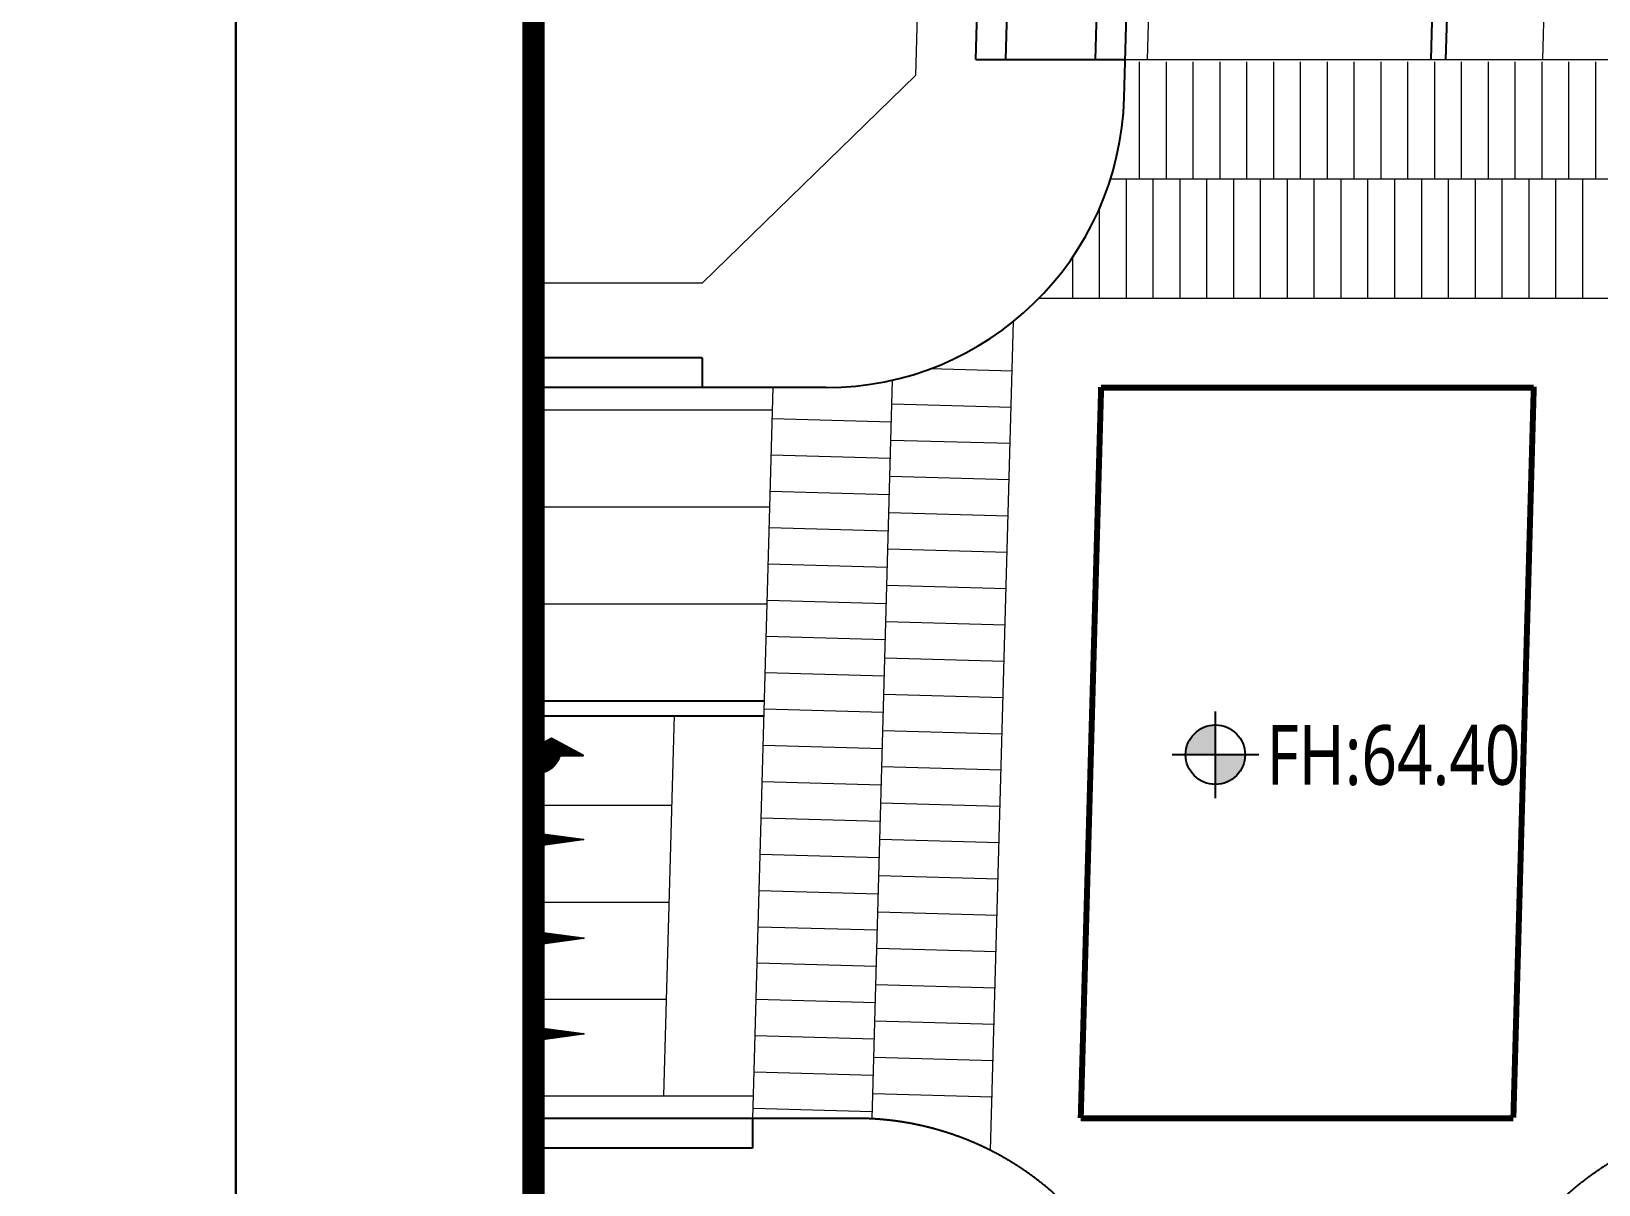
# Model space of a CAD drawing. Header units: millimetres. Extents: x 75184266 to 76346726, y -35077925 to -33679385.
# Drawn here: x 75236816 to 75289365, y -35038807 to -35000142 of the extents above; entities that cross this region are included whole.
import ezdxf
from ezdxf.xclip import XClip

# ---------------------------------------------------------------- set-up
doc = ezdxf.new("R2010")
doc.units = ezdxf.units.MM
doc.header["$LTSCALE"] = 50
doc.header["$MEASUREMENT"] = 0
doc.header["$XCLIPFRAME"] = 2
doc.linetypes.add('XR-지하3층$0$L2-2', pattern=[2.5, 1, -1.5])
doc.layers.get('0').update_dxf_attribs({"linetype": 'CONTINUOUS'})
for name, color, linetype in [('AZ-LINE', 3, 'CONTINUOUS'), ('XR-지하3층$0$00_블럭계획고', 7, 'CONTINUOUS'), ('XR-지하3층$0$0MARK', 7, 'CONTINUOUS'), ('XR-지하3층$0$0중앙선', 1, 'CONTINUOUS'), ('XR-지하3층$0$보도라인', 7, 'CONTINUOUS')]:
    doc.layers.add(name, color=color, linetype=linetype)
doc.layers.add('XR-기준층$0$XR-지하3층$0$DEFPOINT', color=142, linetype='CONTINUOUS', plot=False)
doc.layers.add('건축', color=8, linetype='CONTINUOUS', plot=False)
for name, color, linetype, lineweight in [('XR-지하3층$0$$-길가장자리선', 7, 'CONTINUOUS', 0), ('XR-지하3층$0$$-정지선', 6, 'CONTINUOUS', 0), ('XR-지하3층$0$$-차로분리', 7, 'CONTINUOUS', 0), ('XR-지하3층$0$$-횡단보도', 2, 'CONTINUOUS', 0), ('XR-지하3층$0$0_plan', 7, 'CONTINUOUS', 0), ('XR-지하3층$0$RP-횡단보도', 8, 'CONTINUOUS', 0)]:
    doc.layers.add(name, color=color, linetype=linetype, lineweight=lineweight)
doc.styles.add('XR-지하3층$0$HY각헤드라인M', font='')
doc.styles.get('XR-지하3층$0$HY각헤드라인M').set_extended_font_data('Malgun Gothic')

# ---------------------------------------------------------------- blocks, each defined once
blk = doc.blocks.new('바탕폼')
at = {"layer": 'AZ-LINE', "ltscale": 10}
blk.add_lwpolyline([(841, 594.71), (0, 594.71), (0, 0), (841, 0)], close=True, dxfattribs=at)
at = {"layer": 'AZ-LINE', "const_width": 1.5}
blk.add_lwpolyline([(20, 574.35), (20, 20.35), (821, 20.35), (821, 574.35)], close=True, dxfattribs=at)
blk = doc.blocks.new('*X58')
at = {"color": 0}
for p, q in [((810.8, 931.9), (819.2, 931.9)), ((811.1, 933.8), (819, 933.8)), ((811.3, 935.6), (818.7, 935.6)), ((811.6, 937.5), (818.5, 937.5)), ((811.9, 939.4), (818.2, 939.4)), ((812.1, 941.2), (818, 941.2)), ((812.4, 943.1), (817.7, 943.1)), ((812.6, 945), (817.4, 945)), ((812.9, 946.9), (817.2, 946.9)), ((813.1, 948.8), (816.9, 948.8)), ((813.4, 950.6), (816.7, 950.6)), ((813.6, 952.5), (816.4, 952.5)), ((813.9, 954.4), (816.2, 954.4)), ((814.2, 956.2), (815.9, 956.2)), ((814.4, 958.1), (815.7, 958.1)), ((814.7, 960), (815.4, 960)), ((814.9, 961.9), (815.1, 961.9)), ((803.4, 877.5), (826.7, 877.5)), ((803.7, 879.4), (826.4, 879.4)), ((803.9, 881.2), (826.1, 881.2)), ((804.2, 883.1), (825.9, 883.1)), ((804.4, 885), (825.6, 885)), ((804.7, 886.9), (825.4, 886.9)), ((804.9, 888.8), (825.1, 888.8)), ((805.2, 890.6), (824.9, 890.6)), ((805.5, 892.5), (824.6, 892.5)), ((805.7, 894.4), (824.3, 894.4)), ((806, 896.2), (824.1, 896.2)), ((806.2, 898.1), (823.8, 898.1)), ((806.5, 900), (823.6, 900)), ((806.7, 901.9), (823.3, 901.9)), ((807, 903.8), (823.1, 903.8)), ((807.2, 905.6), (822.8, 905.6)), ((807.5, 907.5), (822.6, 907.5)), ((807.8, 909.4), (822.3, 909.4)), ((808, 911.2), (822, 911.2)), ((808.3, 913.1), (821.8, 913.1)), ((808.5, 915), (821.5, 915)), ((808.8, 916.9), (821.3, 916.9)), ((809, 918.8), (821, 918.8)), ((809.3, 920.6), (820.8, 920.6)), ((809.5, 922.5), (820.5, 922.5)), ((809.8, 924.4), (820.3, 924.4)), ((810.1, 926.2), (820, 926.2)), ((810.3, 928.1), (819.7, 928.1)), ((810.6, 930), (819.5, 930)), ((795.7, 821.2), (834.3, 821.2)), ((796, 823.1), (834.1, 823.1)), ((796.3, 825), (833.8, 825)), ((796.5, 826.9), (833.6, 826.9)), ((796.8, 828.7), (833.3, 828.7)), ((797, 830.6), (833, 830.6)), ((797.3, 832.5), (832.8, 832.5)), ((797.5, 834.4), (832.5, 834.4)), ((797.8, 836.2), (832.3, 836.2)), ((798, 838.1), (832, 838.1)), ((798.3, 840), (831.8, 840)), ((798.6, 841.9), (831.5, 841.9)), ((798.8, 843.8), (831.3, 843.8)), ((799.1, 845.6), (831, 845.6)), ((799.3, 847.5), (830.7, 847.5)), ((799.6, 849.4), (830.5, 849.4)), ((799.8, 851.2), (830.2, 851.2)), ((800.1, 853.1), (830, 853.1)), ((800.3, 855), (829.7, 855)), ((800.6, 856.9), (829.5, 856.9)), ((800.9, 858.8), (829.2, 858.8)), ((801.1, 860.6), (829, 860.6)), ((801.4, 862.5), (828.7, 862.5)), ((801.6, 864.4), (828.4, 864.4)), ((801.9, 866.2), (828.2, 866.2)), ((802.1, 868.1), (827.9, 868.1)), ((802.4, 870), (827.7, 870)), ((802.6, 871.9), (827.4, 871.9)), ((802.9, 873.8), (827.2, 873.8)), ((803.2, 875.6), (826.9, 875.6)), ((788.3, 766.9), (841.7, 766.9)), ((788.6, 768.8), (841.5, 768.8)), ((788.8, 770.6), (841.2, 770.6)), ((789.1, 772.5), (841, 772.5)), ((789.4, 774.4), (840.7, 774.4)), ((789.6, 776.2), (840.5, 776.2)), ((789.9, 778.1), (840.2, 778.1)), ((790.1, 780), (839.9, 780)), ((790.4, 781.9), (839.7, 781.9)), ((790.6, 783.8), (839.4, 783.8)), ((790.9, 785.6), (839.2, 785.6)), ((791.1, 787.5), (838.9, 787.5)), ((791.4, 789.4), (838.7, 789.4)), ((791.7, 791.2), (838.4, 791.2)), ((791.9, 793.1), (838.2, 793.1)), ((792.2, 795), (837.9, 795)), ((792.4, 796.9), (837.6, 796.9)), ((792.7, 798.7), (837.4, 798.7)), ((792.9, 800.6), (837.1, 800.6)), ((793.2, 802.5), (836.9, 802.5)), ((793.4, 804.4), (836.6, 804.4)), ((793.7, 806.2), (836.4, 806.2)), ((794, 808.1), (836.1, 808.1)), ((794.2, 810), (835.9, 810)), ((794.5, 811.9), (835.6, 811.9)), ((794.7, 813.7), (835.3, 813.7)), ((795, 815.6), (835.1, 815.6)), ((795.2, 817.5), (834.8, 817.5)), ((795.5, 819.4), (834.6, 819.4)), ((785.3, 744.4), (844.8, 744.4)), ((785.5, 746.2), (844.5, 746.2)), ((785.8, 748.1), (844.3, 748.1)), ((786, 750), (844, 750)), ((786.3, 751.9), (843.8, 751.9)), ((786.5, 753.8), (843.5, 753.8)), ((786.8, 755.6), (843.3, 755.6)), ((787, 757.5), (843, 757.5)), ((787.3, 759.4), (842.8, 759.4)), ((787.6, 761.2), (842.5, 761.2)), ((787.8, 763.1), (842.2, 763.1)), ((788.1, 765), (842, 765)), ((807.5, 742.5), (822.5, 742.5)), ((807.5, 740.6), (822.5, 740.6)), ((807.5, 738.8), (822.5, 738.8)), ((807.5, 736.9), (822.5, 736.9)), ((807.5, 735), (822.5, 735)), ((807.5, 733.1), (822.5, 733.1)), ((807.5, 731.2), (822.5, 731.2)), ((807.5, 729.4), (822.5, 729.4)), ((807.5, 727.5), (822.5, 727.5)), ((807.5, 725.6), (822.5, 725.6)), ((807.5, 723.7), (822.5, 723.7)), ((807.5, 721.9), (822.5, 721.9)), ((807.5, 720), (822.5, 720)), ((807.5, 718.1), (822.5, 718.1)), ((807.5, 716.2), (822.5, 716.2)), ((807.5, 714.4), (822.5, 714.4)), ((807.5, 712.5), (822.5, 712.5)), ((807.5, 710.6), (822.5, 710.6)), ((807.5, 708.8), (822.5, 708.8)), ((807.5, 706.9), (822.5, 706.9)), ((807.5, 705), (822.5, 705)), ((807.5, 703.1), (822.5, 703.1)), ((807.5, 701.2), (822.5, 701.2)), ((807.5, 699.4), (822.5, 699.4)), ((807.5, 697.5), (822.5, 697.5)), ((807.5, 695.6), (822.5, 695.6)), ((807.5, 693.8), (822.5, 693.8)), ((807.5, 691.9), (822.5, 691.9)), ((807.5, 690), (822.5, 690)), ((807.5, 688.1), (822.5, 688.1)), ((807.5, 686.2), (822.5, 686.2)), ((807.5, 684.4), (822.5, 684.4)), ((807.5, 682.5), (822.5, 682.5)), ((807.5, 680.6), (822.5, 680.6)), ((807.5, 678.8), (822.5, 678.8)), ((807.5, 676.9), (822.5, 676.9)), ((807.5, 675), (822.5, 675)), ((807.5, 673.1), (822.5, 673.1)), ((807.5, 671.2), (822.5, 671.2)), ((807.5, 669.4), (822.5, 669.4)), ((807.5, 667.5), (822.5, 667.5)), ((807.5, 665.6), (822.5, 665.6)), ((807.5, 663.8), (822.5, 663.8)), ((807.5, 661.9), (822.5, 661.9)), ((807.5, 660), (822.5, 660)), ((807.5, 658.1), (822.5, 658.1)), ((807.5, 656.2), (822.5, 656.2)), ((807.5, 654.4), (822.5, 654.4)), ((807.5, 652.5), (822.5, 652.5)), ((807.5, 650.6), (822.5, 650.6)), ((807.5, 648.7), (822.5, 648.7)), ((807.5, 646.9), (822.5, 646.9)), ((807.5, 645), (822.5, 645)), ((807.5, 643.1), (822.5, 643.1)), ((807.5, 641.2), (822.5, 641.2)), ((807.5, 639.4), (822.5, 639.4)), ((807.5, 637.5), (822.5, 637.5)), ((807.5, 635.6), (822.5, 635.6)), ((807.5, 633.8), (822.5, 633.8)), ((807.5, 631.9), (822.5, 631.9)), ((807.5, 630), (822.5, 630)), ((807.5, 628.1), (822.5, 628.1)), ((807.5, 626.2), (822.5, 626.2)), ((807.5, 624.4), (822.5, 624.4)), ((807.5, 622.5), (822.5, 622.5)), ((807.5, 620.6), (822.5, 620.6)), ((807.5, 618.8), (822.5, 618.8)), ((807.5, 616.9), (822.5, 616.9)), ((807.5, 615), (822.5, 615)), ((807.5, 613.1), (822.5, 613.1)), ((807.5, 611.2), (822.5, 611.2)), ((807.5, 609.4), (822.5, 609.4)), ((807.5, 607.5), (822.5, 607.5)), ((807.5, 605.6), (822.5, 605.6)), ((807.5, 603.8), (822.5, 603.8)), ((807.5, 601.9), (822.5, 601.9)), ((807.5, 600), (822.5, 600)), ((807.5, 598.1), (822.5, 598.1)), ((807.5, 596.2), (822.5, 596.2)), ((807.5, 594.4), (822.5, 594.4)), ((807.5, 592.5), (822.5, 592.5)), ((807.5, 590.6), (822.5, 590.6)), ((807.5, 588.8), (822.5, 588.8)), ((807.5, 586.9), (822.5, 586.9)), ((807.5, 585), (822.5, 585)), ((807.5, 583.1), (822.5, 583.1)), ((807.5, 581.2), (822.5, 581.2)), ((807.5, 579.4), (822.5, 579.4)), ((807.5, 577.5), (822.5, 577.5)), ((807.5, 575.6), (822.5, 575.6)), ((807.5, 573.7), (822.5, 573.7)), ((807.5, 571.9), (822.5, 571.9)), ((807.5, 570), (822.5, 570)), ((807.5, 568.1), (822.5, 568.1)), ((807.5, 566.2), (822.5, 566.2)), ((807.5, 564.4), (822.5, 564.4)), ((807.5, 562.5), (822.5, 562.5)), ((807.5, 560.6), (822.5, 560.6)), ((807.5, 558.8), (822.5, 558.8)), ((807.5, 556.9), (822.5, 556.9)), ((807.5, 555), (822.5, 555)), ((807.5, 553.1), (822.5, 553.1)), ((807.5, 551.2), (822.5, 551.2)), ((807.5, 549.4), (822.5, 549.4)), ((807.5, 547.5), (822.5, 547.5)), ((807.5, 545.6), (822.5, 545.6)), ((807.5, 543.8), (822.5, 543.8)), ((807.5, 541.9), (822.5, 541.9)), ((807.5, 540), (822.5, 540)), ((807.5, 538.1), (822.5, 538.1)), ((807.5, 536.2), (822.5, 536.2)), ((807.5, 534.4), (822.5, 534.4)), ((807.5, 532.5), (822.5, 532.5)), ((807.5, 530.6), (822.5, 530.6)), ((807.5, 528.8), (822.5, 528.8)), ((807.5, 526.9), (822.5, 526.9)), ((807.5, 525), (822.5, 525)), ((807.5, 523.1), (822.5, 523.1)), ((807.5, 521.2), (822.5, 521.2)), ((807.5, 519.4), (822.5, 519.4)), ((807.5, 517.5), (822.5, 517.5)), ((807.5, 515.6), (822.5, 515.6)), ((807.5, 513.8), (822.5, 513.8)), ((807.5, 511.9), (822.5, 511.9)), ((807.5, 510), (822.5, 510)), ((807.5, 508.1), (822.5, 508.1)), ((807.5, 506.2), (822.5, 506.2)), ((807.5, 504.4), (822.5, 504.4)), ((807.5, 502.5), (822.5, 502.5)), ((807.5, 500.6), (822.5, 500.6)), ((807.5, 498.7), (822.5, 498.7)), ((807.5, 496.9), (822.5, 496.9)), ((807.5, 495), (822.5, 495)), ((807.5, 493.1), (822.5, 493.1)), ((807.5, 491.2), (822.5, 491.2)), ((807.5, 489.4), (822.5, 489.4)), ((807.5, 487.5), (822.5, 487.5)), ((807.5, 485.6), (822.5, 485.6)), ((807.5, 483.8), (822.5, 483.8)), ((807.5, 481.9), (822.5, 481.9)), ((807.5, 480), (822.5, 480)), ((807.5, 478.1), (822.5, 478.1)), ((807.5, 476.2), (822.5, 476.2)), ((807.5, 474.4), (822.5, 474.4)), ((807.5, 472.5), (822.5, 472.5)), ((807.5, 470.6), (822.5, 470.6)), ((807.5, 468.8), (822.5, 468.8)), ((807.5, 466.9), (822.5, 466.9)), ((807.5, 465), (822.5, 465)), ((807.5, 463.1), (822.5, 463.1))]:
    blk.add_line(p, q, dxfattribs=at)
blk = doc.blocks.new('*X60')
at = {"color": 0}
for p, q in [((1263.5, 961.9), (1264, 961.9)), ((1263.5, 960), (1265, 960)), ((1263.5, 958.1), (1266, 958.1)), ((1263.5, 956.2), (1267.1, 956.2)), ((1263.5, 954.4), (1268.1, 954.4)), ((1263.5, 952.5), (1269.1, 952.5)), ((1263.5, 950.6), (1270.1, 950.6)), ((1263.5, 948.8), (1271.1, 948.8)), ((1263.5, 946.9), (1272.2, 946.9)), ((1263.5, 945), (1273.2, 945)), ((1263.5, 943.1), (1274.2, 943.1)), ((1263.5, 941.2), (1275.2, 941.2)), ((1263.5, 939.4), (1276.3, 939.4)), ((1263.5, 937.5), (1277.3, 937.5)), ((1263.5, 935.6), (1278.3, 935.6)), ((1263.5, 933.8), (1279.3, 933.8)), ((1263.5, 931.9), (1280.4, 931.9)), ((1249.7, 877.5), (1310, 877.5)), ((1253.8, 879.4), (1309, 879.4)), ((1258.8, 881.2), (1308, 881.2)), ((1263.5, 930), (1281.4, 930)), ((1263.5, 928.1), (1282.4, 928.1)), ((1263.5, 926.2), (1283.4, 926.2)), ((1263.5, 924.4), (1284.4, 924.4)), ((1263.5, 922.5), (1285.5, 922.5)), ((1263.5, 920.6), (1286.5, 920.6)), ((1263.5, 918.8), (1287.5, 918.8)), ((1263.5, 916.9), (1288.5, 916.9)), ((1263.5, 915), (1289.6, 915)), ((1263.5, 913.1), (1290.6, 913.1)), ((1263.5, 911.2), (1291.6, 911.2)), ((1263.5, 909.4), (1292.6, 909.4)), ((1263.5, 907.5), (1293.6, 907.5)), ((1263.5, 905.6), (1294.7, 905.6)), ((1263.5, 903.8), (1295.7, 903.8)), ((1263.5, 901.9), (1296.7, 901.9)), ((1263.5, 900), (1297.7, 900)), ((1263.5, 898.1), (1298.8, 898.1)), ((1263.5, 896.2), (1299.8, 896.2)), ((1263.5, 894.4), (1300.8, 894.4)), ((1263.5, 892.5), (1301.8, 892.5)), ((1263.5, 890.6), (1302.9, 890.6)), ((1263.5, 888.8), (1303.9, 888.8)), ((1263.5, 886.9), (1304.9, 886.9)), ((1263.5, 885), (1305.9, 885)), ((1263.5, 883.1), (1306.9, 883.1)), ((1205.4, 821.2), (1255.7, 821.2)), ((1205.8, 823.1), (1307.4, 823.1)), ((1206.3, 825), (1308.4, 825)), ((1206.8, 826.9), (1309.4, 826.9)), ((1207.4, 828.7), (1310.5, 828.7)), ((1208, 830.6), (1311.5, 830.6)), ((1208.7, 832.5), (1312.5, 832.5)), ((1209.4, 834.4), (1313.5, 834.4)), ((1210.2, 836.2), (1314.6, 836.2)), ((1211, 838.1), (1315.6, 838.1)), ((1211.9, 840), (1316.6, 840)), ((1212.9, 841.9), (1317.6, 841.9)), ((1213.9, 843.8), (1318.6, 843.8)), ((1214.9, 845.6), (1319.7, 845.6)), ((1216.1, 847.5), (1320.7, 847.5)), ((1217.3, 849.4), (1321.7, 849.4)), ((1218.6, 851.2), (1322.7, 851.2)), ((1220, 853.1), (1323.3, 853.1)), ((1221.4, 855), (1322.3, 855)), ((1223, 856.9), (1321.3, 856.9)), ((1224.6, 858.8), (1320.2, 858.8)), ((1226.4, 860.6), (1319.2, 860.6)), ((1228.2, 862.5), (1318.2, 862.5)), ((1230.2, 864.4), (1317.2, 864.4)), ((1232.4, 866.2), (1316.1, 866.2)), ((1234.7, 868.1), (1315.1, 868.1)), ((1237.1, 870), (1314.1, 870)), ((1239.8, 871.9), (1313.1, 871.9)), ((1242.8, 873.8), (1312.1, 873.8)), ((1246, 875.6), (1311, 875.6)), ((1263.5, 821.2), (1306.4, 821.2)), ((1203.5, 804.4), (1229.7, 804.4)), ((1203.5, 802.5), (1228.3, 802.5)), ((1203.5, 800.6), (1226.9, 800.6)), ((1203.5, 798.7), (1225.8, 798.7)), ((1203.5, 796.9), (1224.7, 796.9)), ((1203.5, 795), (1223.7, 795)), ((1203.5, 793.1), (1222.8, 793.1)), ((1203.5, 791.2), (1222, 791.2)), ((1203.5, 789.4), (1221.3, 789.4)), ((1203.5, 787.5), (1220.7, 787.5)), ((1203.5, 785.6), (1220.2, 785.6)), ((1203.5, 783.8), (1219.7, 783.8)), ((1203.5, 781.9), (1219.4, 781.9)), ((1203.5, 780), (1219, 780)), ((1203.5, 778.1), (1218.8, 778.1)), ((1203.5, 776.2), (1218.7, 776.2)), ((1203.5, 774.4), (1218.6, 774.4)), ((1203.5, 772.5), (1218.5, 772.5)), ((1203.5, 770.6), (1218.5, 770.6)), ((1203.5, 768.8), (1218.5, 768.8)), ((1203.5, 766.9), (1218.5, 766.9)), ((1203.6, 808.1), (1233.1, 808.1)), ((1203.6, 806.2), (1231.3, 806.2)), ((1203.7, 810), (1235, 810)), ((1203.9, 811.9), (1237.2, 811.9)), ((1204.1, 813.7), (1239.7, 813.7)), ((1204.4, 815.6), (1242.5, 815.6)), ((1204.7, 817.5), (1245.9, 817.5)), ((1205, 819.4), (1250, 819.4)), ((1263.5, 819.4), (1305.4, 819.4)), ((1263.5, 817.5), (1304.3, 817.5)), ((1263.5, 815.6), (1303.3, 815.6)), ((1263.5, 813.7), (1302.3, 813.7)), ((1263.5, 811.9), (1301.3, 811.9)), ((1263.5, 810), (1300.2, 810)), ((1263.5, 808.1), (1299.2, 808.1)), ((1263.5, 806.2), (1298.2, 806.2)), ((1263.5, 804.4), (1297.2, 804.4)), ((1263.5, 802.5), (1296.1, 802.5)), ((1263.5, 800.6), (1295.1, 800.6)), ((1263.5, 798.7), (1294.1, 798.7)), ((1263.5, 796.9), (1293.1, 796.9)), ((1263.5, 795), (1292.1, 795)), ((1263.5, 793.1), (1291, 793.1)), ((1263.5, 791.2), (1290, 791.2)), ((1263.5, 789.4), (1289, 789.4)), ((1263.5, 787.5), (1288, 787.5)), ((1263.5, 785.6), (1286.9, 785.6)), ((1263.5, 783.8), (1285.9, 783.8)), ((1263.5, 781.9), (1284.9, 781.9)), ((1263.5, 780), (1283.9, 780)), ((1263.5, 778.1), (1282.9, 778.1)), ((1263.5, 776.2), (1281.8, 776.2)), ((1263.5, 774.4), (1280.8, 774.4)), ((1263.5, 772.5), (1279.8, 772.5)), ((1263.5, 770.6), (1278.8, 770.6)), ((1263.5, 768.8), (1277.7, 768.8)), ((1263.5, 766.9), (1276.7, 766.9)), ((1203.5, 765), (1218.5, 765)), ((1203.5, 763.1), (1218.5, 763.1)), ((1203.5, 761.2), (1218.5, 761.2)), ((1203.5, 759.4), (1218.5, 759.4)), ((1203.5, 757.5), (1218.5, 757.5)), ((1203.5, 755.6), (1218.5, 755.6)), ((1203.5, 753.8), (1218.5, 753.8)), ((1203.5, 751.9), (1218.5, 751.9)), ((1203.5, 750), (1218.5, 750)), ((1203.5, 748.1), (1218.5, 748.1)), ((1203.5, 746.2), (1218.5, 746.2)), ((1203.5, 744.4), (1218.5, 744.4)), ((1203.5, 742.5), (1218.5, 742.5)), ((1203.5, 740.6), (1218.5, 740.6)), ((1203.5, 738.8), (1218.5, 738.8)), ((1203.5, 736.9), (1218.5, 736.9)), ((1203.5, 735), (1218.5, 735)), ((1203.5, 733.1), (1218.5, 733.1)), ((1203.5, 731.2), (1218.5, 731.2)), ((1203.5, 729.4), (1218.5, 729.4)), ((1203.5, 727.5), (1218.5, 727.5)), ((1203.5, 725.6), (1218.5, 725.6)), ((1203.5, 723.7), (1218.5, 723.7)), ((1203.5, 721.9), (1218.5, 721.9)), ((1203.5, 720), (1218.5, 720)), ((1203.5, 718.1), (1218.5, 718.1)), ((1203.5, 716.2), (1218.5, 716.2)), ((1203.5, 714.4), (1218.5, 714.4)), ((1203.5, 712.5), (1218.5, 712.5)), ((1263.5, 765), (1275.7, 765)), ((1263.5, 763.1), (1274.7, 763.1)), ((1263.5, 761.2), (1273.6, 761.2)), ((1263.5, 759.4), (1272.6, 759.4)), ((1263.5, 757.5), (1271.6, 757.5)), ((1263.5, 755.6), (1270.6, 755.6)), ((1263.5, 753.8), (1269.6, 753.8)), ((1263.5, 751.9), (1268.5, 751.9)), ((1263.5, 750), (1267.5, 750)), ((1263.5, 748.1), (1266.5, 748.1)), ((1263.5, 746.2), (1265.5, 746.2)), ((1263.5, 744.4), (1264.4, 744.4)), ((1203.5, 710.6), (1218.5, 710.6)), ((1203.5, 708.8), (1218.5, 708.8)), ((1203.5, 706.9), (1218.5, 706.9)), ((1203.5, 705), (1218.5, 705)), ((1203.5, 703.1), (1218.5, 703.1)), ((1203.5, 701.2), (1218.5, 701.2)), ((1203.5, 699.4), (1218.5, 699.4)), ((1203.5, 697.5), (1218.5, 697.5)), ((1203.5, 695.6), (1218.5, 695.6)), ((1203.5, 693.8), (1218.5, 693.8)), ((1203.5, 691.9), (1218.5, 691.9)), ((1203.5, 690), (1218.5, 690)), ((1203.5, 688.1), (1218.5, 688.1)), ((1203.5, 686.2), (1218.5, 686.2)), ((1203.5, 684.4), (1218.5, 684.4)), ((1203.5, 682.5), (1218.5, 682.5)), ((1203.5, 680.6), (1218.5, 680.6)), ((1203.5, 678.8), (1218.5, 678.8)), ((1203.5, 676.9), (1218.5, 676.9)), ((1203.5, 675), (1218.5, 675)), ((1203.5, 673.1), (1218.5, 673.1)), ((1203.5, 671.2), (1218.5, 671.2)), ((1203.5, 669.4), (1218.5, 669.4)), ((1203.5, 667.5), (1218.5, 667.5)), ((1203.5, 665.6), (1218.5, 665.6)), ((1203.5, 663.8), (1218.5, 663.8)), ((1203.5, 661.9), (1218.5, 661.9)), ((1203.5, 660), (1218.5, 660)), ((1203.5, 658.1), (1218.5, 658.1)), ((1203.5, 656.2), (1218.5, 656.2)), ((1203.5, 654.4), (1218.5, 654.4)), ((1203.5, 652.5), (1218.5, 652.5)), ((1203.5, 650.6), (1218.5, 650.6)), ((1203.5, 648.7), (1218.5, 648.7)), ((1203.5, 646.9), (1218.5, 646.9)), ((1203.5, 645), (1218.5, 645)), ((1203.5, 643.1), (1218.5, 643.1)), ((1203.5, 641.2), (1218.5, 641.2)), ((1203.5, 639.4), (1218.5, 639.4)), ((1203.5, 637.5), (1218.5, 637.5)), ((1203.5, 635.6), (1218.5, 635.6)), ((1203.5, 633.8), (1218.5, 633.8)), ((1203.5, 631.9), (1218.5, 631.9)), ((1203.5, 630), (1218.5, 630)), ((1203.5, 628.1), (1218.5, 628.1)), ((1203.5, 626.2), (1218.5, 626.2)), ((1203.5, 624.4), (1218.5, 624.4)), ((1203.5, 622.5), (1218.5, 622.5)), ((1203.5, 620.6), (1218.5, 620.6)), ((1203.5, 618.8), (1218.5, 618.8)), ((1203.5, 616.9), (1218.5, 616.9)), ((1203.5, 615), (1218.5, 615)), ((1203.5, 613.1), (1218.5, 613.1)), ((1203.5, 611.2), (1218.5, 611.2)), ((1203.5, 609.4), (1218.5, 609.4)), ((1203.5, 607.5), (1218.5, 607.5)), ((1203.5, 605.6), (1218.5, 605.6)), ((1203.5, 603.8), (1218.5, 603.8)), ((1203.5, 601.9), (1218.5, 601.9)), ((1203.5, 600), (1218.5, 600)), ((1203.5, 598.1), (1218.5, 598.1)), ((1203.5, 596.2), (1218.5, 596.2)), ((1203.5, 594.4), (1218.5, 594.4)), ((1203.5, 592.5), (1218.5, 592.5)), ((1203.5, 590.6), (1218.5, 590.6)), ((1203.5, 588.8), (1218.5, 588.8)), ((1203.5, 586.9), (1218.5, 586.9)), ((1203.5, 585), (1218.5, 585)), ((1203.5, 583.1), (1218.5, 583.1)), ((1203.5, 581.2), (1218.5, 581.2)), ((1203.5, 579.4), (1218.5, 579.4)), ((1203.5, 577.5), (1218.5, 577.5)), ((1203.5, 575.6), (1218.5, 575.6)), ((1203.5, 573.7), (1218.5, 573.7)), ((1203.5, 571.9), (1218.5, 571.9)), ((1203.5, 570), (1218.5, 570)), ((1203.5, 568.1), (1218.5, 568.1)), ((1203.5, 566.2), (1218.5, 566.2)), ((1203.5, 564.4), (1218.5, 564.4)), ((1203.5, 562.5), (1218.5, 562.5)), ((1203.5, 560.6), (1218.5, 560.6)), ((1203.5, 558.8), (1218.5, 558.8)), ((1203.5, 556.9), (1218.5, 556.9)), ((1203.5, 555), (1218.5, 555)), ((1203.5, 553.1), (1218.5, 553.1)), ((1203.5, 551.2), (1218.5, 551.2)), ((1203.5, 549.4), (1218.5, 549.4)), ((1203.5, 547.5), (1218.5, 547.5)), ((1203.5, 545.6), (1218.5, 545.6)), ((1203.5, 543.8), (1218.5, 543.8)), ((1203.5, 541.9), (1218.5, 541.9)), ((1203.5, 540), (1218.5, 540)), ((1203.5, 538.1), (1218.5, 538.1)), ((1203.5, 536.2), (1218.5, 536.2)), ((1203.5, 534.4), (1218.5, 534.4)), ((1203.5, 532.5), (1218.5, 532.5)), ((1203.5, 530.6), (1218.5, 530.6)), ((1203.5, 528.8), (1218.5, 528.8)), ((1203.5, 526.9), (1218.5, 526.9)), ((1203.5, 525), (1218.5, 525)), ((1203.5, 523.1), (1218.5, 523.1)), ((1203.5, 521.2), (1218.5, 521.2)), ((1203.5, 519.4), (1218.5, 519.4)), ((1203.5, 517.5), (1218.5, 517.5)), ((1203.5, 515.6), (1218.5, 515.6)), ((1203.5, 513.8), (1218.5, 513.8)), ((1203.5, 511.9), (1218.5, 511.9)), ((1203.5, 510), (1218.5, 510)), ((1203.5, 508.1), (1218.5, 508.1)), ((1203.5, 506.2), (1218.5, 506.2)), ((1203.5, 504.4), (1218.5, 504.4)), ((1203.5, 502.5), (1218.5, 502.5)), ((1203.5, 500.6), (1218.5, 500.6)), ((1203.5, 498.7), (1218.5, 498.7)), ((1203.5, 496.9), (1218.5, 496.9)), ((1203.5, 495), (1218.5, 495)), ((1203.5, 493.1), (1218.5, 493.1)), ((1203.5, 491.2), (1218.5, 491.2)), ((1203.5, 489.4), (1218.5, 489.4)), ((1203.5, 487.5), (1218.5, 487.5)), ((1203.5, 485.6), (1218.5, 485.6)), ((1203.5, 483.8), (1218.5, 483.8)), ((1203.5, 481.9), (1218.5, 481.9)), ((1203.5, 480), (1218.5, 480)), ((1203.5, 478.1), (1218.5, 478.1)), ((1203.5, 476.2), (1218.5, 476.2)), ((1203.5, 474.4), (1218.5, 474.4)), ((1203.5, 472.5), (1218.5, 472.5)), ((1203.5, 470.6), (1218.5, 470.6)), ((1203.5, 468.8), (1218.5, 468.8)), ((1203.5, 466.9), (1218.5, 466.9)), ((1203.5, 465), (1218.5, 465)), ((1203.5, 463.1), (1218.5, 463.1))]:
    blk.add_line(p, q, dxfattribs=at)
blk = doc.blocks.new('*X59')
at = {"color": 0}
for p, q in [((989.3, 931.9), (997.7, 931.9)), ((989.6, 933.8), (997.5, 933.8)), ((989.8, 935.6), (997.2, 935.6)), ((990.1, 937.5), (997, 937.5)), ((990.3, 939.4), (996.7, 939.4)), ((990.6, 941.2), (996.4, 941.2)), ((990.8, 943.1), (996.2, 943.1)), ((991.1, 945), (995.9, 945)), ((991.4, 946.9), (995.7, 946.9)), ((991.6, 948.8), (995.4, 948.8)), ((991.9, 950.6), (995.2, 950.6)), ((992.1, 952.5), (994.9, 952.5)), ((992.4, 954.4), (994.7, 954.4)), ((992.6, 956.2), (994.4, 956.2)), ((992.9, 958.1), (994.1, 958.1)), ((993.2, 960), (993.9, 960)), ((993.4, 961.9), (993.6, 961.9)), ((981.9, 877.5), (1005.1, 877.5)), ((982.2, 879.4), (1004.9, 879.4)), ((982.4, 881.2), (1004.6, 881.2)), ((982.7, 883.1), (1004.4, 883.1)), ((982.9, 885), (1004.1, 885)), ((983.2, 886.9), (1003.9, 886.9)), ((983.4, 888.8), (1003.6, 888.8)), ((983.7, 890.6), (1003.3, 890.6)), ((983.9, 892.5), (1003.1, 892.5)), ((984.2, 894.4), (1002.8, 894.4)), ((984.5, 896.2), (1002.6, 896.2)), ((984.7, 898.1), (1002.3, 898.1)), ((985, 900), (1002.1, 900)), ((985.2, 901.9), (1001.8, 901.9)), ((985.5, 903.8), (1001.6, 903.8)), ((985.7, 905.6), (1001.3, 905.6)), ((986, 907.5), (1001, 907.5)), ((986.2, 909.4), (1000.8, 909.4)), ((986.5, 911.2), (1000.5, 911.2)), ((986.8, 913.1), (1000.3, 913.1)), ((987, 915), (1000, 915)), ((987.3, 916.9), (999.8, 916.9)), ((987.5, 918.8), (999.5, 918.8)), ((987.8, 920.6), (999.3, 920.6)), ((988, 922.5), (999, 922.5)), ((988.3, 924.4), (998.7, 924.4)), ((988.5, 926.2), (998.5, 926.2)), ((988.8, 928.1), (998.2, 928.1)), ((989.1, 930), (998, 930)), ((974.2, 821.2), (1012.8, 821.2)), ((974.5, 823.1), (1012.6, 823.1)), ((974.7, 825), (1012.3, 825)), ((975, 826.9), (1012, 826.9)), ((975.3, 828.7), (1011.8, 828.7)), ((975.5, 830.6), (1011.5, 830.6)), ((975.8, 832.5), (1011.3, 832.5)), ((976, 834.4), (1011, 834.4)), ((976.3, 836.2), (1010.8, 836.2)), ((976.5, 838.1), (1010.5, 838.1)), ((976.8, 840), (1010.3, 840)), ((977, 841.9), (1010, 841.9)), ((977.3, 843.8), (1009.7, 843.8)), ((977.6, 845.6), (1009.5, 845.6)), ((977.8, 847.5), (1009.2, 847.5)), ((978.1, 849.4), (1009, 849.4)), ((978.3, 851.2), (1008.7, 851.2)), ((978.6, 853.1), (1008.5, 853.1)), ((978.8, 855), (1008.2, 855)), ((979.1, 856.9), (1008, 856.9)), ((979.3, 858.8), (1007.7, 858.8)), ((979.6, 860.6), (1007.4, 860.6)), ((979.9, 862.5), (1007.2, 862.5)), ((980.1, 864.4), (1006.9, 864.4)), ((980.4, 866.2), (1006.7, 866.2)), ((980.6, 868.1), (1006.4, 868.1)), ((980.9, 870), (1006.2, 870)), ((981.1, 871.9), (1005.9, 871.9)), ((981.4, 873.8), (1005.7, 873.8)), ((981.6, 875.6), (1005.4, 875.6)), ((966.8, 766.9), (1020.2, 766.9)), ((967.1, 768.8), (1020, 768.8)), ((967.3, 770.6), (1019.7, 770.6)), ((967.6, 772.5), (1019.5, 772.5)), ((967.8, 774.4), (1019.2, 774.4)), ((968.1, 776.2), (1018.9, 776.2)), ((968.3, 778.1), (1018.7, 778.1)), ((968.6, 780), (1018.4, 780)), ((968.9, 781.9), (1018.2, 781.9)), ((969.1, 783.8), (1017.9, 783.8)), ((969.4, 785.6), (1017.7, 785.6)), ((969.6, 787.5), (1017.4, 787.5)), ((969.9, 789.4), (1017.2, 789.4)), ((970.1, 791.2), (1016.9, 791.2)), ((970.4, 793.1), (1016.6, 793.1)), ((970.7, 795), (1016.4, 795)), ((970.9, 796.9), (1016.1, 796.9)), ((971.2, 798.7), (1015.9, 798.7)), ((971.4, 800.6), (1015.6, 800.6)), ((971.7, 802.5), (1015.4, 802.5)), ((971.9, 804.4), (1015.1, 804.4)), ((972.2, 806.2), (1014.9, 806.2)), ((972.4, 808.1), (1014.6, 808.1)), ((972.7, 810), (1014.3, 810)), ((973, 811.9), (1014.1, 811.9)), ((973.2, 813.7), (1013.8, 813.7)), ((973.5, 815.6), (1013.6, 815.6)), ((973.7, 817.5), (1013.3, 817.5)), ((974, 819.4), (1013.1, 819.4)), ((963.7, 744.4), (1023.3, 744.4)), ((964, 746.2), (1023, 746.2)), ((964.3, 748.1), (1022.8, 748.1)), ((964.5, 750), (1022.5, 750)), ((964.8, 751.9), (1022.3, 751.9)), ((965, 753.8), (1022, 753.8)), ((965.3, 755.6), (1021.8, 755.6)), ((965.5, 757.5), (1021.5, 757.5)), ((965.8, 759.4), (1021.2, 759.4)), ((966, 761.2), (1021, 761.2)), ((966.3, 763.1), (1020.7, 763.1)), ((966.6, 765), (1020.5, 765)), ((986, 742.5), (1001, 742.5)), ((986, 740.6), (1001, 740.6)), ((986, 738.8), (1001, 738.8)), ((986, 736.9), (1001, 736.9)), ((986, 735), (1001, 735)), ((986, 733.1), (1001, 733.1)), ((986, 731.2), (1001, 731.2)), ((986, 729.4), (1001, 729.4)), ((986, 727.5), (1001, 727.5)), ((986, 725.6), (1001, 725.6)), ((986, 723.7), (1001, 723.7)), ((986, 721.9), (1001, 721.9)), ((986, 720), (1001, 720)), ((986, 718.1), (1001, 718.1)), ((986, 716.2), (1001, 716.2)), ((986, 714.4), (1001, 714.4)), ((986, 712.5), (1001, 712.5)), ((1046, 712.5), (1046.2, 712.5)), ((986, 710.6), (1001, 710.6)), ((986, 708.8), (1001, 708.8)), ((986, 706.9), (1001, 706.9)), ((986, 705), (1001, 705)), ((986, 703.1), (1001, 703.1)), ((986, 701.2), (1001, 701.2)), ((986, 699.4), (1001, 699.4)), ((986, 697.5), (1001, 697.5)), ((986, 695.6), (1001, 695.6)), ((986, 693.8), (1001, 693.8)), ((986, 691.9), (1001, 691.9)), ((986, 690), (1001, 690)), ((986, 688.1), (1001, 688.1)), ((986, 686.2), (1001, 686.2)), ((986, 684.4), (1001, 684.4)), ((986, 682.5), (1001, 682.5)), ((986, 680.6), (1001, 680.6)), ((986, 678.8), (1001, 678.8)), ((986, 676.9), (1001, 676.9)), ((986, 675), (1001, 675)), ((986, 673.1), (1001, 673.1)), ((986, 671.2), (1001, 671.2)), ((986, 669.4), (1001, 669.4)), ((986, 667.5), (1001, 667.5)), ((986, 665.6), (1001, 665.6)), ((986, 663.8), (1001, 663.8)), ((986, 661.9), (1001, 661.9)), ((986, 660), (1001, 660)), ((986, 658.1), (1001, 658.1)), ((1046, 710.6), (1047.3, 710.6)), ((1046, 708.8), (1048.3, 708.8)), ((1046, 706.9), (1049.3, 706.9)), ((1046, 705), (1050.3, 705)), ((1046, 703.1), (1051.4, 703.1)), ((1046, 701.2), (1052.4, 701.2)), ((1046, 699.4), (1053.4, 699.4)), ((1046, 697.5), (1054.4, 697.5)), ((1046, 695.6), (1055.4, 695.6)), ((1046, 693.8), (1056.5, 693.8)), ((1046, 691.9), (1057.5, 691.9)), ((1046, 690), (1058.5, 690)), ((1046, 688.1), (1059.5, 688.1)), ((1046, 686.2), (1060.6, 686.2)), ((1046, 684.4), (1061.6, 684.4)), ((1046, 682.5), (1062.6, 682.5)), ((1046, 680.6), (1063.6, 680.6)), ((1046, 678.8), (1064.6, 678.8)), ((1046, 676.9), (1065.7, 676.9)), ((1046, 675), (1066.7, 675)), ((1046, 673.1), (1067.7, 673.1)), ((1046, 671.2), (1068.7, 671.2)), ((1046, 669.4), (1069.8, 669.4)), ((1046, 667.5), (1070.8, 667.5)), ((1046, 665.6), (1071.8, 665.6)), ((1046, 663.8), (1072.8, 663.8)), ((1046, 661.9), (1073.9, 661.9)), ((1046, 660), (1074.9, 660)), ((1046, 658.1), (1075.9, 658.1)), ((986, 656.2), (1001, 656.2)), ((986, 654.4), (1001, 654.4)), ((986, 652.5), (1001, 652.5)), ((986, 650.6), (1001, 650.6)), ((986, 648.7), (1001, 648.7)), ((986, 646.9), (1001, 646.9)), ((986, 645), (1001, 645)), ((986, 643.1), (1001, 643.1)), ((986, 641.2), (1001, 641.2)), ((986, 639.4), (1001, 639.4)), ((986, 637.5), (1001, 637.5)), ((986, 635.6), (1001, 635.6)), ((986, 633.8), (1001, 633.8)), ((986, 631.9), (1001, 631.9)), ((986, 630), (1001, 630)), ((986, 628.1), (1001, 628.1)), ((986, 626.2), (1001, 626.2)), ((986, 624.4), (1001, 624.4)), ((986, 622.5), (1001, 622.5)), ((986, 620.6), (1001, 620.6)), ((986, 618.8), (1001, 618.8)), ((986, 616.9), (1001, 616.9)), ((986, 615), (1001, 615)), ((986, 613.1), (1001, 613.1)), ((986, 611.2), (1001, 611.2)), ((986, 609.4), (1001, 609.4)), ((986, 607.5), (1001, 607.5)), ((986, 605.6), (1001, 605.6)), ((986, 603.8), (1001, 603.8)), ((1002.8, 603.8), (1105.6, 603.8)), ((1004.3, 605.6), (1104.5, 605.6)), ((1005.8, 607.5), (1103.5, 607.5)), ((1007.5, 609.4), (1102.5, 609.4)), ((1009.3, 611.2), (1101.5, 611.2)), ((1011.2, 613.1), (1100.4, 613.1)), ((1013.2, 615), (1099.4, 615)), ((1015.4, 616.9), (1098.4, 616.9)), ((1017.7, 618.8), (1097.4, 618.8)), ((1020.2, 620.6), (1096.4, 620.6)), ((1023, 622.5), (1095.3, 622.5)), ((1026, 624.4), (1094.3, 624.4)), ((1029.3, 626.2), (1093.3, 626.2)), ((1033, 628.1), (1092.3, 628.1)), ((1037.4, 630), (1091.2, 630)), ((1042.6, 631.9), (1090.2, 631.9)), ((1046, 656.2), (1076.9, 656.2)), ((1046, 654.4), (1077.9, 654.4)), ((1046, 652.5), (1079, 652.5)), ((1046, 650.6), (1080, 650.6)), ((1046, 648.7), (1081, 648.7)), ((1046, 646.9), (1082, 646.9)), ((1046, 645), (1083.1, 645)), ((1046, 643.1), (1084.1, 643.1)), ((1046, 641.2), (1085.1, 641.2)), ((1046, 639.4), (1086.1, 639.4)), ((1046, 637.5), (1087.1, 637.5)), ((1046, 635.6), (1088.2, 635.6)), ((1046, 633.8), (1089.2, 633.8)), ((986, 601.9), (1001, 601.9)), ((986, 600), (1104.4, 600)), ((986, 598.1), (1103.4, 598.1)), ((986, 596.2), (1102.4, 596.2)), ((986, 594.4), (1101.4, 594.4)), ((986, 592.5), (1100.3, 592.5)), ((986, 590.6), (1099.3, 590.6)), ((986, 588.8), (1098.3, 588.8)), ((986, 586.9), (1097.3, 586.9)), ((986, 585), (1096.3, 585)), ((986, 583.1), (1095.2, 583.1)), ((986, 581.2), (1094.2, 581.2)), ((986, 579.4), (1093.2, 579.4)), ((986, 577.5), (1092.2, 577.5)), ((986, 575.6), (1091.1, 575.6)), ((986, 573.7), (1090.1, 573.7)), ((986, 571.9), (1039.8, 571.9)), ((986, 570), (1033.6, 570)), ((986, 568.1), (1029.2, 568.1)), ((986, 566.2), (1025.7, 566.2)), ((986, 564.4), (1022.8, 564.4)), ((986, 562.5), (1020.2, 562.5)), ((986, 560.6), (1018, 560.6)), ((986, 558.8), (1016, 558.8)), ((986, 556.9), (1014.2, 556.9)), ((986, 555), (1012.5, 555)), ((986, 553.1), (1011.1, 553.1)), ((986, 551.2), (1009.7, 551.2)), ((986, 549.4), (1008.5, 549.4)), ((986, 547.5), (1007.4, 547.5)), ((1001.4, 601.9), (1105.5, 601.9)), ((1046, 571.9), (1089.1, 571.9)), ((1046, 570), (1088.1, 570)), ((1046, 568.1), (1087, 568.1)), ((1046, 566.2), (1086, 566.2)), ((1046, 564.4), (1085, 564.4)), ((1046, 562.5), (1084, 562.5)), ((1046, 560.6), (1083, 560.6)), ((1046, 558.8), (1081.9, 558.8)), ((1046, 556.9), (1080.9, 556.9)), ((1046, 555), (1079.9, 555)), ((1046, 553.1), (1078.9, 553.1)), ((1046, 551.2), (1077.8, 551.2)), ((1046, 549.4), (1076.8, 549.4)), ((1046, 547.5), (1075.8, 547.5)), ((986, 545.6), (1006.4, 545.6)), ((986, 543.8), (1005.5, 543.8)), ((986, 541.9), (1004.7, 541.9)), ((986, 540), (1004, 540)), ((986, 538.1), (1003.3, 538.1)), ((986, 536.2), (1002.8, 536.2)), ((986, 534.4), (1002.3, 534.4)), ((986, 532.5), (1001.9, 532.5)), ((986, 530.6), (1001.6, 530.6)), ((986, 528.8), (1001.3, 528.8)), ((986, 526.9), (1001.2, 526.9)), ((986, 525), (1001.1, 525)), ((986, 523.1), (1001, 523.1)), ((986, 521.2), (1001, 521.2)), ((986, 519.4), (1001, 519.4)), ((986, 517.5), (1001, 517.5)), ((986, 515.6), (1001, 515.6)), ((986, 513.8), (1001, 513.8)), ((986, 511.9), (1001, 511.9)), ((986, 510), (1001, 510)), ((986, 508.1), (1001, 508.1)), ((986, 506.2), (1001, 506.2)), ((986, 504.4), (1001, 504.4)), ((986, 502.5), (1001, 502.5)), ((986, 500.6), (1001, 500.6)), ((986, 498.7), (1001, 498.7)), ((986, 496.9), (1001, 496.9)), ((986, 495), (1001, 495)), ((986, 493.1), (1001, 493.1)), ((1046, 545.6), (1074.8, 545.6)), ((1046, 543.8), (1073.8, 543.8)), ((1046, 541.9), (1072.7, 541.9)), ((1046, 540), (1071.7, 540)), ((1046, 538.1), (1070.7, 538.1)), ((1046, 536.2), (1069.7, 536.2)), ((1046, 534.4), (1068.6, 534.4)), ((1046, 532.5), (1067.6, 532.5)), ((1046, 530.6), (1066.6, 530.6)), ((1046, 528.8), (1065.6, 528.8)), ((1046, 526.9), (1064.5, 526.9)), ((1046, 525), (1063.5, 525)), ((1046, 523.1), (1062.5, 523.1)), ((1046, 521.2), (1061.5, 521.2)), ((1046, 519.4), (1060.5, 519.4)), ((1046, 517.5), (1059.4, 517.5)), ((1046, 515.6), (1058.4, 515.6)), ((1046, 513.8), (1057.4, 513.8)), ((1046, 511.9), (1056.4, 511.9)), ((1046, 510), (1055.3, 510)), ((1046, 508.1), (1054.3, 508.1)), ((1046, 506.2), (1053.3, 506.2)), ((1046, 504.4), (1052.3, 504.4)), ((1046, 502.5), (1051.3, 502.5)), ((1046, 500.6), (1050.2, 500.6)), ((1046, 498.7), (1049.2, 498.7)), ((1046, 496.9), (1048.2, 496.9)), ((1046, 495), (1047.2, 495)), ((1046, 493.1), (1046.1, 493.1)), ((986, 491.2), (1001, 491.2)), ((986, 489.4), (1001, 489.4)), ((986, 487.5), (1001, 487.5)), ((986, 485.6), (1001, 485.6)), ((986, 483.8), (1001, 483.8)), ((986, 481.9), (1001, 481.9)), ((986, 480), (1001, 480)), ((986, 478.1), (1001, 478.1)), ((986, 476.2), (1001, 476.2)), ((986, 474.4), (1001, 474.4)), ((986, 472.5), (1001, 472.5)), ((986, 470.6), (1001, 470.6)), ((986, 468.8), (1001, 468.8)), ((986, 466.9), (1001, 466.9)), ((986, 465), (1001, 465)), ((986, 463.1), (1001, 463.1))]:
    blk.add_line(p, q, dxfattribs=at)
blk = doc.blocks.new('XR-지하3층$0$레벨검토 00')
at = {"ltscale": 1000}
h = blk.add_hatch(color=2, dxfattribs=at)
h.dxf.hatch_style = 1
h.paths.add_polyline_path([(-709, 625), (-229, 625, 0.414214), (-709, 1105)])
h.paths.add_polyline_path([(-709, 625), (-1189, 625, 0.414214), (-709, 145)])
at = {"color": 2, "ltscale": 1000, "elevation": -217000}
for points in [[(-709, -75), (-709, 1325)], [(-1409, 625), (-9, 625)]]:
    blk.add_lwpolyline(points, dxfattribs=at)
at = {"color": 2, "ltscale": 1000}
blk.add_circle((-709, 625, -217000), 480, dxfattribs=at)
blk = doc.blocks.new('XR-지하3층$0$A$C723B38EE')
at = {"layer": 'XR-지하3층$0$$-길가장자리선', "color": 8}
blk.add_lwpolyline([(158.366, 186.671), (161.973, 315.919)], dxfattribs=at)
for points in [[(0.288, 189.085, 0.067786), (104.32, 174.919), (145.79, 174.92)], [(145.141, 151.92), (104.321, 151.919, -0.063904), (0.288, 165.267, -0.063904)]]:
    blk.add_lwpolyline(points, format="xyb", dxfattribs=at)
at = {"layer": 'XR-지하3층$0$$-정지선', "color": 8}
blk.add_line((142.496, 164.684), (142.14, 151.934), dxfattribs=at)
at = {"layer": 'XR-지하3층$0$$-차로분리', "color": 8, "linetype": 'XR-지하3층$0$L2-2', "ltscale": 80, "flags": 128}
blk.add_lwpolyline([(171.621, 186.671), (173.136, 240.957)], dxfattribs=at)
for points in [[(0.288, 185.713, 0.067208), (104.321, 171.669), (145.692, 171.67)], [(0.288, 182.344, 0.066641), (104.321, 168.419), (145.602, 168.42)], [(0.288, 171.988, 0.064955), (104.321, 158.419), (142.321, 158.42)], [(0.288, 168.627, 0.064425), (104.321, 155.169), (142.231, 155.17)], [(62.094, 163.89, 0.026298), (104.321, 161.669), (142.412, 161.67)]]:
    blk.add_lwpolyline(points, format="xyb", dxfattribs=at)
at = {"layer": 'XR-지하3층$0$$-횡단보도', "color": 8, "const_width": 0.2}
for points in [[(156.809, 175.684), (156.125, 151.184)], [(156.808, 175.671), (171.314, 175.671)], [(171.315, 175.699), (170.631, 151.199)], [(170.63, 151.171), (156.125, 151.171)]]:
    blk.add_lwpolyline(points, dxfattribs=at)
at = {"layer": 'XR-지하3층$0$0_plan', "color": 8}
for points in [[(150.598, 186.142), (154.273, 317.846), (147.468, 325.173)], [(143.429, 179.17), (150.598, 186.142)]]:
    blk.add_lwpolyline(points, dxfattribs=at)
blk.add_lwpolyline([(143.429, 179.17), (104.32, 179.169, -0.068394), (0.527, 193.431)], format="xyb", dxfattribs=at)
at = {"layer": 'XR-지하3층$0$0MARK', "color": 8}
blk.add_lwpolyline([(134.637, 162.903), (134.637, 162.759), (137.901, 162.759, 0.341999), (138.669, 163.335), (139.437, 163.335), (138.381, 163.911), (137.325, 163.335), (138.093, 163.335, -0.38517), (137.613, 162.903)], format="xyb", close=True, dxfattribs=at)
for points in [[(134.655, 160.589), (137.343, 160.589), (137.343, 160.805), (139.455, 160.517), (137.343, 160.229), (137.343, 160.445), (134.655, 160.445)], [(134.663, 157.283), (137.351, 157.283), (137.351, 157.499), (139.463, 157.211), (137.351, 156.923), (137.351, 157.139), (134.663, 157.139)]]:
    blk.add_lwpolyline(points, close=True, dxfattribs=at)
blk.add_lwpolyline([(135.243, 153.932), (134.663, 153.932), (134.663, 154.076), (137.351, 154.076), (137.351, 154.292), (139.463, 154.004), (137.351, 153.716), (137.351, 153.932), (135.994, 153.932, -0.173333), (136.297, 153.5), (137.065, 153.5), (136.009, 152.924), (134.953, 153.5), (135.721, 153.5, 0.38517), (135.241, 153.932, 0.38517)], format="xyb", dxfattribs=at)
at = {"layer": 'XR-지하3층$0$0중앙선', "color": 8}
for p, q in [((167.87, 186.685), (169.387, 241.062)), ((168.37, 186.671), (169.887, 241.048)), ((132.996, 165.17), (145.511, 165.17)), ((132.996, 164.67), (145.497, 164.67))]:
    blk.add_line(p, q, dxfattribs=at)
at = {"layer": 'XR-지하3층$0$RP-횡단보도', "color": 253}
for p, q in [((157.533, 186.671), (175.622, 186.671)), ((158.095, 182.671), (158.095, 186.59)), ((158.995, 182.671), (158.995, 186.59)), ((159.895, 182.671), (159.895, 186.59)), ((160.795, 182.671), (160.795, 186.59)), ((161.695, 182.671), (161.695, 186.591)), ((162.595, 182.671), (162.595, 186.591)), ((163.495, 182.671), (163.495, 186.591)), ((164.395, 182.671), (164.395, 186.591)), ((165.295, 182.671), (165.295, 186.591)), ((166.195, 182.671), (166.195, 186.591)), ((167.095, 182.671), (167.095, 186.591)), ((167.995, 182.671), (167.995, 186.591)), ((168.895, 182.671), (168.895, 186.591)), ((169.795, 182.671), (169.795, 186.591)), ((170.695, 182.671), (170.695, 186.591)), ((171.595, 182.671), (171.595, 186.591)), ((172.495, 182.671), (172.495, 186.591)), ((173.395, 182.671), (173.395, 186.591)), ((157.123, 182.671), (168.293, 182.671)), ((157.123, 182.671), (176.059, 182.671)), ((157.656, 178.671), (157.656, 182.671)), ((158.556, 178.671), (158.556, 182.671)), ((159.456, 178.671), (159.456, 182.671)), ((160.356, 178.671), (160.356, 182.671)), ((161.256, 178.671), (161.256, 182.671)), ((162.156, 178.671), (162.156, 182.671)), ((163.056, 178.671), (163.056, 182.671)), ((163.956, 178.671), (163.956, 182.671)), ((164.856, 178.671), (164.856, 182.671)), ((165.756, 178.671), (165.756, 182.671)), ((166.656, 178.671), (166.656, 182.671)), ((167.556, 178.671), (167.556, 182.671)), ((168.456, 178.671), (168.456, 182.671)), ((169.356, 178.671), (169.356, 182.671)), ((170.256, 178.671), (170.256, 182.671)), ((171.156, 178.671), (171.156, 182.671)), ((172.056, 178.671), (172.056, 182.671)), ((172.956, 178.671), (172.956, 182.671)), ((156.756, 178.671), (156.756, 181.687)), ((155.856, 178.67), (155.856, 180.052)), ((154.725, 178.67), (178.457, 178.671)), ((153.103, 150.095), (153.876, 177.898)), ((153.838, 176.224), (151.08, 176.301)), ((145.13, 151.17), (145.811, 175.67)), ((149.131, 151.156), (149.819, 175.923)), ((153.804, 175.007), (149.797, 175.119)), ((149.78, 174.511), (145.782, 174.622)), ((153.77, 173.791), (149.763, 173.902)), ((149.746, 173.294), (145.748, 173.406)), ((153.736, 172.574), (149.729, 172.686)), ((149.712, 172.077), (145.714, 172.189)), ((153.702, 171.357), (149.695, 171.469)), ((149.679, 170.86), (145.68, 170.972)), ((149.645, 169.643), (145.646, 169.755)), ((153.668, 170.14), (149.662, 170.252)), ((153.635, 168.923), (149.628, 169.035)), ((149.611, 168.426), (145.612, 168.538)), ((153.601, 167.706), (149.594, 167.818)), ((149.577, 167.21), (145.578, 167.321)), ((153.567, 166.489), (149.56, 166.601)), ((149.543, 165.993), (145.545, 166.104)), ((153.533, 165.273), (149.526, 165.384)), ((149.509, 164.776), (145.511, 164.887)), ((153.499, 164.056), (149.492, 164.167)), ((149.476, 163.559), (145.477, 163.671)), ((153.466, 162.839), (149.459, 162.951)), ((149.442, 162.342), (145.443, 162.454)), ((153.432, 161.622), (149.425, 161.734)), ((149.408, 161.125), (145.409, 161.237)), ((153.398, 160.405), (149.391, 160.517)), ((149.374, 159.908), (145.375, 160.02)), ((153.364, 159.188), (149.357, 159.3)), ((149.34, 158.692), (145.341, 158.803)), ((153.33, 157.971), (149.323, 158.083)), ((149.306, 157.475), (145.307, 157.586)), ((153.297, 156.754), (149.289, 156.866)), ((149.273, 156.258), (145.273, 156.369)), ((153.263, 155.538), (149.256, 155.649)), ((149.239, 155.041), (145.24, 155.153)), ((153.229, 154.321), (149.222, 154.433)), ((149.205, 153.824), (145.206, 153.936)), ((153.195, 153.104), (149.188, 153.216)), ((149.171, 152.607), (145.172, 152.719)), ((153.161, 151.887), (149.154, 151.999)), ((149.137, 151.39), (145.138, 151.502))]:
    blk.add_line(p, q, dxfattribs=at)
at = {"layer": 'XR-지하3층$0$보도라인', "color": 8}
for points in [[(157.58, 185.391), (161.329, 319.732)], [(152.613, 186.671), (156.166, 313.963)], [(153.614, 186.671), (157.165, 313.935)], [(156.615, 186.671), (160.164, 313.851)], [(152.613, 186.671), (157.615, 186.671)], [(143.429, 176.67), (143.429, 175.67)], [(145.121, 151.184), (145.121, 150.17)]]:
    blk.add_lwpolyline(points, dxfattribs=at)
for points in [[(143.429, 176.67), (104.32, 176.669, -0.068295), (0, 190.982)], [(147.584, 175.67, 0.004169), (147.084, 175.67), (104.32, 175.669, -0.06792), (0.288, 189.864)], [(158.589, 140.891, 0.422417), (148.592, 151.17), (104.321, 151.169, -0.063785), (0.288, 164.492, -0.063785)], [(145.121, 150.17), (104.321, 150.169, -0.063627), (0.288, 163.459, -0.063627)]]:
    blk.add_lwpolyline(points, format="xyb", dxfattribs=at)
at = {"layer": 'XR-지하3층$0$보도라인', "color": 8, "linetype": 'Continuous', "flags": 128}
blk.add_lwpolyline([(172.145, 34.916, -0.228038), (169.313, 41.249), (170.069, 68.312), (167.488, 83.39), (169.108, 141.45, -0.406058), (179.104, 151.171)], format="xyb", dxfattribs=at)
at = {"layer": 'XR-지하3층$0$보도라인', "color": 8}
blk.add_arc((147.584, 185.67), 10, 270.0015, 358.4015, dxfattribs=at)
at = {"layer": 'XR-지하3층$0$00_블럭계획고', "color": 3, "xscale": 0.002076136996338, "yscale": 0.002076136996338, "zscale": 0.002076136996338, "rotation": 90}
blk.add_blockref('XR-지하3층$0$레벨검토 00', (161.937, 164.835, 450.107), dxfattribs=at)
at = {"layer": 'XR-지하3층$0$0MARK', "color": 8}
for name, p, xscale, yscale, zscale, rotation in [('*X60', (130.196, 151.205), -0.0096000000055806, 0.0095999999903142, 0.0096, 270.0015418850299), ('*X58', (130.213, 168.341), 0.0096000000055806, 0.0096000000055806, 0.0096000000055806, 270.0015418850301), ('*X58', (130.221, 165.035), 0.0096000000055806, 0.0096000000055806, 0.0096000000055806, 270.0015418850301), ('*X59', (130.221, 163.542), 0.0096000000055806, 0.0096000000055806, 0.0096000000055806, 270.0015418850301)]:
    blk.add_blockref(name, p, dxfattribs=dict(at, xscale=xscale, yscale=yscale, zscale=zscale, rotation=rotation))
at = {"layer": 'XR-지하3층$0$00_블럭계획고', "color": 3, "style": 'XR-지하3층$0$HY각헤드라인M', "width": 0.8}
blk.add_text('FH:64.40', height=2, rotation=0, dxfattribs=at).set_placement((162.354, 162.354))

msp = doc.modelspace()

# ---------------------------------------------------------------- linework, layer by layer
at = {"layer": 'XR-기준층$0$XR-지하3층$0$DEFPOINT', "ltscale": 0.5}
for points in [[(75663667, -35077925.1), (75243667, -35077925.1), (75243667, -34780925.1), (75663667, -34780925.1)], [(75663669.1, -35077925.1), (75243669.1, -35077925.1), (75243669.1, -34780925.1), (75663669.1, -34780925.1)]]:
    msp.add_lwpolyline(points, close=True, dxfattribs=at)

# ---------------------------------------------------------------- block references
at = {"layer": 'AZ-LINE', "xscale": 499.40546941707, "yscale": 499.40546941707, "zscale": 499.40546941707}
msp.add_blockref('바탕폼', (75243667, -35077925.1), dxfattribs=at)
at = {"layer": '건축', "ltscale": 0.5}
ref = msp.add_blockref('XR-지하3층$0$A$C723B38EE', (75115875.3, -35187756.2), dxfattribs=dict(at, xscale=999.9999999999998, yscale=999.9999999999998, zscale=999.9999999999998))
XClip(ref).set_block_clipping_path([(137.7798442268, 119.9958357572), (497.8511876765, 396.6664658143)])

doc.saveas('drawing.dxf')
